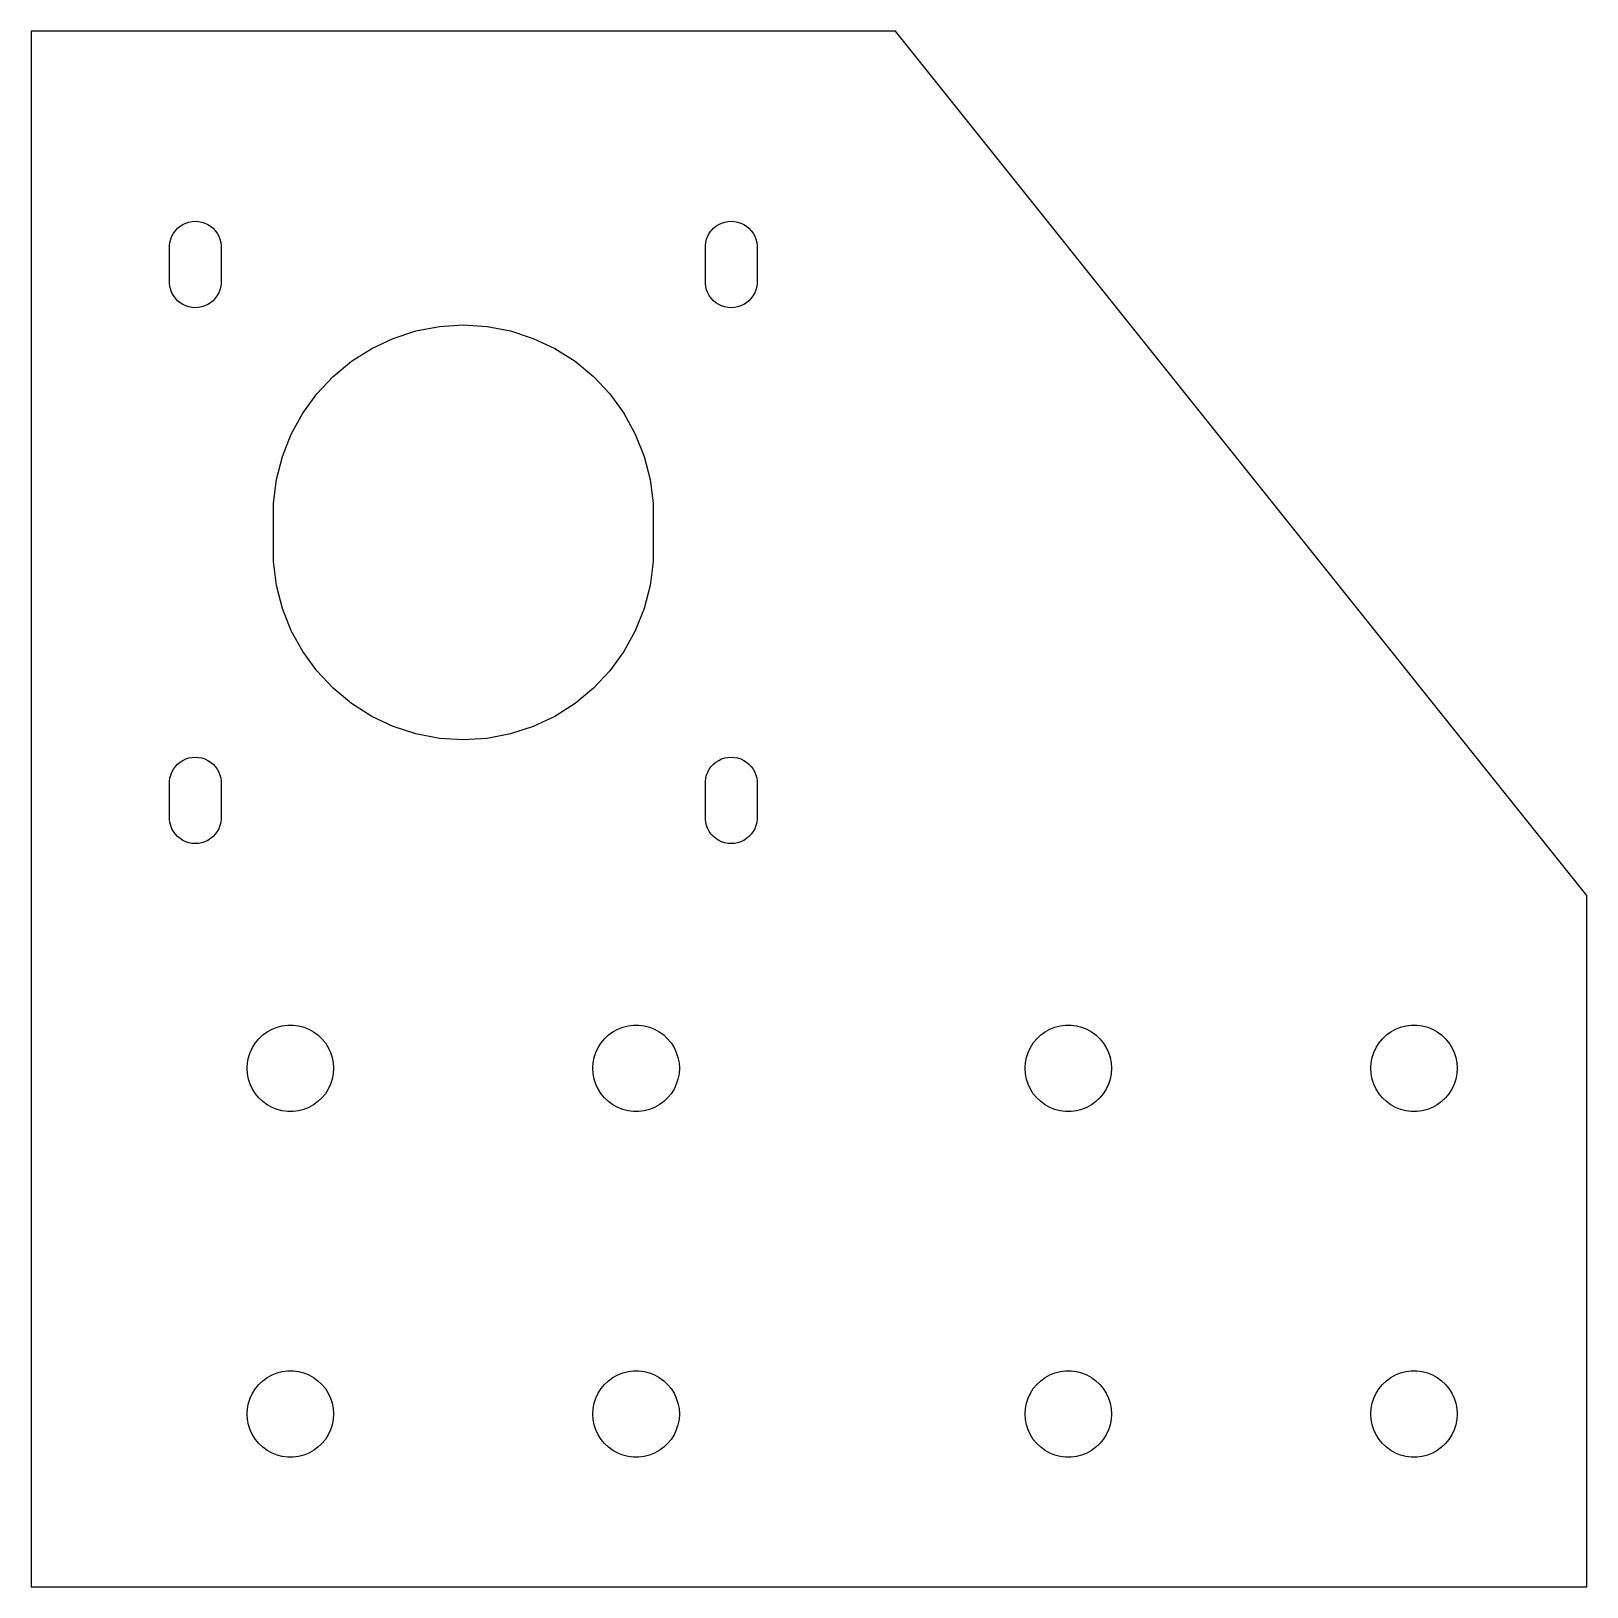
# Model space of a CAD drawing. Header units: metres. Extents: x 0 to 90, y 0 to 90.
import ezdxf

# ---------------------------------------------------------------- set-up
doc = ezdxf.new("R2010")
doc.units = ezdxf.units.M

msp = doc.modelspace()

# ---------------------------------------------------------------- linework, layer by layer
for p, q in [((50, 90), (0, 90)), ((0, 90), (0, 0)), ((90, 40), (50, 90)), ((8.14276, 78.1387), (8.23352, 78.3037)), ((8.23352, 78.3037), (8.34424, 78.4561)), ((8.34424, 78.4561), (8.47319, 78.5934)), ((8.47319, 78.5934), (8.61833, 78.7135)), ((8.61833, 78.7135), (8.77737, 78.8145)), ((8.77737, 78.8145), (8.94781, 78.8947)), ((8.94781, 78.8947), (9.12697, 78.9529)), ((9.12697, 78.9529), (9.31201, 78.9882)), ((9.31201, 78.9882), (9.5, 79)), ((9.5, 79), (9.68799, 78.9882)), ((9.68799, 78.9882), (9.87303, 78.9529)), ((9.87303, 78.9529), (10.0522, 78.8947)), ((10.0522, 78.8947), (10.2226, 78.8145)), ((10.2226, 78.8145), (10.3817, 78.7135)), ((10.3817, 78.7135), (10.5268, 78.5934)), ((10.5268, 78.5934), (10.6558, 78.4561)), ((10.6558, 78.4561), (10.7665, 78.3037)), ((10.7665, 78.3037), (10.8572, 78.1387)), ((39.1428, 78.1387), (39.2335, 78.3037)), ((39.2335, 78.3037), (39.3442, 78.4561)), ((39.3442, 78.4561), (39.4732, 78.5934)), ((39.4732, 78.5934), (39.6183, 78.7135)), ((39.6183, 78.7135), (39.7774, 78.8145)), ((39.7774, 78.8145), (39.9478, 78.8947)), ((39.9478, 78.8947), (40.127, 78.9529)), ((40.127, 78.9529), (40.312, 78.9882)), ((40.312, 78.9882), (40.5, 79)), ((40.5, 79), (40.688, 78.9882)), ((40.688, 78.9882), (40.873, 78.9529)), ((40.873, 78.9529), (41.0522, 78.8947)), ((41.0522, 78.8947), (41.2226, 78.8145)), ((41.2226, 78.8145), (41.3817, 78.7135)), ((41.3817, 78.7135), (41.5268, 78.5934)), ((41.5268, 78.5934), (41.6558, 78.4561)), ((41.6558, 78.4561), (41.7665, 78.3037)), ((41.7665, 78.3037), (41.8572, 78.1387)), ((8.00296, 77.5942), (8.02658, 77.7811)), ((8.00296, 75.4058), (8.00296, 77.5942)), ((8.02658, 77.7811), (8.07343, 77.9635)), ((8.07343, 77.9635), (8.14276, 78.1387)), ((10.8572, 78.1387), (10.9266, 77.9635)), ((10.9266, 77.9635), (10.9734, 77.7811)), ((10.9734, 77.7811), (10.997, 77.5942)), ((10.997, 77.5942), (10.997, 75.4058)), ((39.003, 77.5942), (39.0266, 77.7811)), ((39.003, 75.4058), (39.003, 77.5942)), ((39.0266, 77.7811), (39.0734, 77.9635)), ((39.0734, 77.9635), (39.1428, 78.1387)), ((41.8572, 78.1387), (41.9266, 77.9635)), ((41.9266, 77.9635), (41.9734, 77.7811)), ((41.9734, 77.7811), (41.997, 77.5942)), ((41.997, 77.5942), (41.997, 75.4058)), ((8.02658, 75.2189), (8.00296, 75.4058)), ((8.07343, 75.0365), (8.02658, 75.2189)), ((8.14276, 74.8613), (8.07343, 75.0365)), ((8.23352, 74.6963), (8.14276, 74.8613)), ((10.8572, 74.8613), (10.7665, 74.6963)), ((10.9266, 75.0365), (10.8572, 74.8613)), ((10.9734, 75.2189), (10.9266, 75.0365)), ((10.997, 75.4058), (10.9734, 75.2189)), ((39.0266, 75.2189), (39.003, 75.4058)), ((39.0734, 75.0365), (39.0266, 75.2189)), ((39.1428, 74.8613), (39.0734, 75.0365)), ((39.2335, 74.6963), (39.1428, 74.8613)), ((41.8572, 74.8613), (41.7665, 74.6963)), ((41.9266, 75.0365), (41.8572, 74.8613)), ((41.9734, 75.2189), (41.9266, 75.0365)), ((41.997, 75.4058), (41.9734, 75.2189)), ((8.34424, 74.5439), (8.23352, 74.6963)), ((8.47319, 74.4066), (8.34424, 74.5439)), ((8.61833, 74.2865), (8.47319, 74.4066)), ((8.77737, 74.1855), (8.61833, 74.2865)), ((8.94781, 74.1053), (8.77737, 74.1855)), ((9.12697, 74.0471), (8.94781, 74.1053)), ((9.31201, 74.0118), (9.12697, 74.0471)), ((9.5, 74), (9.31201, 74.0118)), ((9.68799, 74.0118), (9.5, 74)), ((9.87303, 74.0471), (9.68799, 74.0118)), ((10.0522, 74.1053), (9.87303, 74.0471)), ((10.2226, 74.1855), (10.0522, 74.1053)), ((10.3817, 74.2865), (10.2226, 74.1855)), ((10.5268, 74.4066), (10.3817, 74.2865)), ((10.6558, 74.5439), (10.5268, 74.4066)), ((10.7665, 74.6963), (10.6558, 74.5439)), ((39.3442, 74.5439), (39.2335, 74.6963)), ((39.4732, 74.4066), (39.3442, 74.5439)), ((39.6183, 74.2865), (39.4732, 74.4066)), ((39.7774, 74.1855), (39.6183, 74.2865)), ((39.9478, 74.1053), (39.7774, 74.1855)), ((40.127, 74.0471), (39.9478, 74.1053)), ((40.312, 74.0118), (40.127, 74.0471)), ((40.5, 74), (40.312, 74.0118)), ((40.688, 74.0118), (40.5, 74)), ((40.873, 74.0471), (40.688, 74.0118)), ((41.0522, 74.1053), (40.873, 74.0471)), ((41.2226, 74.1855), (41.0522, 74.1053)), ((41.3817, 74.2865), (41.2226, 74.1855)), ((41.5268, 74.4066), (41.3817, 74.2865)), ((41.6558, 74.5439), (41.5268, 74.4066)), ((41.7665, 74.6963), (41.6558, 74.5439)), ((22.2644, 72.6544), (23.6213, 72.9133)), ((23.6213, 72.9133), (25, 73)), ((25, 73), (26.3787, 72.9133)), ((26.3787, 72.9133), (27.7356, 72.6544)), ((19.7007, 71.6394), (20.9506, 72.2275)), ((20.9506, 72.2275), (22.2644, 72.6544)), ((27.7356, 72.6544), (29.0494, 72.2275)), ((29.0494, 72.2275), (30.2993, 71.6394)), ((18.5344, 70.8992), (19.7007, 71.6394)), ((30.2993, 71.6394), (31.4656, 70.8992)), ((17.47, 70.0186), (18.5344, 70.8992)), ((31.4656, 70.8992), (32.53, 70.0186)), ((16.5244, 69.0117), (17.47, 70.0186)), ((32.53, 70.0186), (33.4756, 69.0117)), ((15.7124, 67.8941), (16.5244, 69.0117)), ((33.4756, 69.0117), (34.2876, 67.8941)), ((15.0469, 66.6836), (15.7124, 67.8941)), ((34.2876, 67.8941), (34.9531, 66.6836)), ((14.5384, 65.3992), (15.0469, 66.6836)), ((34.9531, 66.6836), (35.4616, 65.3992)), ((14.1949, 64.0612), (14.5384, 65.3992)), ((35.4616, 65.3992), (35.8051, 64.0612)), ((14.0217, 62.6907), (14.1949, 64.0612)), ((35.8051, 64.0612), (35.9783, 62.6907)), ((14.0217, 59.3093), (14.0217, 62.6907)), ((35.9783, 62.6907), (35.9783, 59.3093)), ((14.1949, 57.9388), (14.0217, 59.3093)), ((35.9783, 59.3093), (35.8051, 57.9388)), ((14.5384, 56.6008), (14.1949, 57.9388)), ((35.8051, 57.9388), (35.4616, 56.6008)), ((15.0469, 55.3164), (14.5384, 56.6008)), ((35.4616, 56.6008), (34.9531, 55.3164)), ((15.7124, 54.1059), (15.0469, 55.3164)), ((34.9531, 55.3164), (34.2876, 54.1059)), ((16.5244, 52.9883), (15.7124, 54.1059)), ((34.2876, 54.1059), (33.4756, 52.9883)), ((17.47, 51.9814), (16.5244, 52.9883)), ((33.4756, 52.9883), (32.53, 51.9814)), ((18.5344, 51.1008), (17.47, 51.9814)), ((32.53, 51.9814), (31.4656, 51.1008)), ((19.7007, 50.3606), (18.5344, 51.1008)), ((31.4656, 51.1008), (30.2993, 50.3606)), ((20.9506, 49.7725), (19.7007, 50.3606)), ((22.2644, 49.3456), (20.9506, 49.7725)), ((29.0494, 49.7725), (27.7356, 49.3456)), ((30.2993, 50.3606), (29.0494, 49.7725)), ((23.6213, 49.0867), (22.2644, 49.3456)), ((25, 49), (23.6213, 49.0867)), ((26.3787, 49.0867), (25, 49)), ((27.7356, 49.3456), (26.3787, 49.0867)), ((8.47319, 47.5934), (8.61833, 47.7135)), ((8.61833, 47.7135), (8.77737, 47.8145)), ((8.77737, 47.8145), (8.94781, 47.8947)), ((8.94781, 47.8947), (9.12697, 47.9529)), ((9.12697, 47.9529), (9.31201, 47.9882)), ((9.31201, 47.9882), (9.5, 48)), ((9.5, 48), (9.68799, 47.9882)), ((9.68799, 47.9882), (9.87303, 47.9529)), ((9.87303, 47.9529), (10.0522, 47.8947)), ((10.0522, 47.8947), (10.2226, 47.8145)), ((10.2226, 47.8145), (10.3817, 47.7135)), ((10.3817, 47.7135), (10.5268, 47.5934)), ((39.4732, 47.5934), (39.6183, 47.7135)), ((39.6183, 47.7135), (39.7774, 47.8145)), ((39.7774, 47.8145), (39.9478, 47.8947)), ((39.9478, 47.8947), (40.127, 47.9529)), ((40.127, 47.9529), (40.312, 47.9882)), ((40.312, 47.9882), (40.5, 48)), ((40.5, 48), (40.688, 47.9882)), ((40.688, 47.9882), (40.873, 47.9529)), ((40.873, 47.9529), (41.0522, 47.8947)), ((41.0522, 47.8947), (41.2226, 47.8145)), ((41.2226, 47.8145), (41.3817, 47.7135)), ((41.3817, 47.7135), (41.5268, 47.5934)), ((8.02658, 46.7811), (8.07343, 46.9635)), ((8.07343, 46.9635), (8.14276, 47.1387)), ((8.14276, 47.1387), (8.23352, 47.3037)), ((8.23352, 47.3037), (8.34424, 47.4561)), ((8.34424, 47.4561), (8.47319, 47.5934)), ((10.5268, 47.5934), (10.6558, 47.4561)), ((10.6558, 47.4561), (10.7665, 47.3037)), ((10.7665, 47.3037), (10.8572, 47.1387)), ((10.8572, 47.1387), (10.9266, 46.9635)), ((10.9266, 46.9635), (10.9734, 46.7811)), ((39.0266, 46.7811), (39.0734, 46.9635)), ((39.0734, 46.9635), (39.1428, 47.1387)), ((39.1428, 47.1387), (39.2335, 47.3037)), ((39.2335, 47.3037), (39.3442, 47.4561)), ((39.3442, 47.4561), (39.4732, 47.5934)), ((41.5268, 47.5934), (41.6558, 47.4561)), ((41.6558, 47.4561), (41.7665, 47.3037)), ((41.7665, 47.3037), (41.8572, 47.1387)), ((41.8572, 47.1387), (41.9266, 46.9635)), ((41.9266, 46.9635), (41.9734, 46.7811)), ((8.00296, 46.5942), (8.02658, 46.7811)), ((8.00296, 44.4058), (8.00296, 46.5942)), ((10.9734, 46.7811), (10.997, 46.5942)), ((10.997, 46.5942), (10.997, 44.4058)), ((39.003, 46.5942), (39.0266, 46.7811)), ((39.003, 44.4058), (39.003, 46.5942)), ((41.9734, 46.7811), (41.997, 46.5942)), ((41.997, 46.5942), (41.997, 44.4058)), ((8.02658, 44.2189), (8.00296, 44.4058)), ((8.07343, 44.0365), (8.02658, 44.2189)), ((10.9734, 44.2189), (10.9266, 44.0365)), ((10.997, 44.4058), (10.9734, 44.2189)), ((39.0266, 44.2189), (39.003, 44.4058)), ((39.0734, 44.0365), (39.0266, 44.2189)), ((41.9734, 44.2189), (41.9266, 44.0365)), ((41.997, 44.4058), (41.9734, 44.2189)), ((8.14276, 43.8613), (8.07343, 44.0365)), ((8.23352, 43.6963), (8.14276, 43.8613)), ((8.34424, 43.5439), (8.23352, 43.6963)), ((8.47319, 43.4066), (8.34424, 43.5439)), ((8.61833, 43.2865), (8.47319, 43.4066)), ((8.77737, 43.1855), (8.61833, 43.2865)), ((10.3817, 43.2865), (10.2226, 43.1855)), ((10.5268, 43.4066), (10.3817, 43.2865)), ((10.6558, 43.5439), (10.5268, 43.4066)), ((10.7665, 43.6963), (10.6558, 43.5439)), ((10.8572, 43.8613), (10.7665, 43.6963)), ((10.9266, 44.0365), (10.8572, 43.8613)), ((39.1428, 43.8613), (39.0734, 44.0365)), ((39.2335, 43.6963), (39.1428, 43.8613)), ((39.3442, 43.5439), (39.2335, 43.6963)), ((39.4732, 43.4066), (39.3442, 43.5439)), ((39.6183, 43.2865), (39.4732, 43.4066)), ((39.7774, 43.1855), (39.6183, 43.2865)), ((41.3817, 43.2865), (41.2226, 43.1855)), ((41.5268, 43.4066), (41.3817, 43.2865)), ((41.6558, 43.5439), (41.5268, 43.4066)), ((41.7665, 43.6963), (41.6558, 43.5439)), ((41.8572, 43.8613), (41.7665, 43.6963)), ((41.9266, 44.0365), (41.8572, 43.8613)), ((8.94781, 43.1053), (8.77737, 43.1855)), ((9.12697, 43.0471), (8.94781, 43.1053)), ((9.31201, 43.0118), (9.12697, 43.0471)), ((9.5, 43), (9.31201, 43.0118)), ((9.68799, 43.0118), (9.5, 43)), ((9.87303, 43.0471), (9.68799, 43.0118)), ((10.0522, 43.1053), (9.87303, 43.0471)), ((10.2226, 43.1855), (10.0522, 43.1053)), ((39.9478, 43.1053), (39.7774, 43.1855)), ((40.127, 43.0471), (39.9478, 43.1053)), ((40.312, 43.0118), (40.127, 43.0471)), ((40.5, 43), (40.312, 43.0118)), ((40.688, 43.0118), (40.5, 43)), ((40.873, 43.0471), (40.688, 43.0118)), ((41.0522, 43.1053), (40.873, 43.0471)), ((41.2226, 43.1855), (41.0522, 43.1053)), ((90, 0), (90, 40)), ((14.2275, 32.3776), (14.5316, 32.4557)), ((14.5316, 32.4557), (14.843, 32.4951)), ((14.843, 32.4951), (15.157, 32.4951)), ((15.157, 32.4951), (15.4685, 32.4557)), ((15.4685, 32.4557), (15.7726, 32.3776)), ((34.2274, 32.3776), (34.5315, 32.4557)), ((34.5315, 32.4557), (34.843, 32.4951)), ((34.843, 32.4951), (35.157, 32.4951)), ((35.157, 32.4951), (35.4684, 32.4557)), ((35.4684, 32.4557), (35.7725, 32.3776)), ((59.2275, 32.3776), (59.5316, 32.4557)), ((59.5316, 32.4557), (59.843, 32.4951)), ((59.843, 32.4951), (60.157, 32.4951)), ((60.157, 32.4951), (60.4685, 32.4557)), ((60.4685, 32.4557), (60.7726, 32.3776)), ((79.2274, 32.3776), (79.5315, 32.4557)), ((79.5315, 32.4557), (79.843, 32.4951)), ((79.843, 32.4951), (80.157, 32.4951)), ((80.157, 32.4951), (80.4684, 32.4557)), ((80.4684, 32.4557), (80.7725, 32.3776)), ((12.9775, 31.4695), (13.1776, 31.7114)), ((13.1776, 31.7114), (13.4064, 31.9263)), ((13.4064, 31.9263), (13.6604, 32.1108)), ((13.6604, 32.1108), (13.9356, 32.2621)), ((13.9356, 32.2621), (14.2275, 32.3776)), ((15.7726, 32.3776), (16.0645, 32.2621)), ((16.0645, 32.2621), (16.3396, 32.1108)), ((16.3396, 32.1108), (16.5936, 31.9263)), ((16.5936, 31.9263), (16.8224, 31.7114)), ((16.8224, 31.7114), (17.0226, 31.4695)), ((32.9774, 31.4695), (33.1776, 31.7114)), ((33.1776, 31.7114), (33.4064, 31.9263)), ((33.4064, 31.9263), (33.6604, 32.1108)), ((33.6604, 32.1108), (33.9355, 32.2621)), ((33.9355, 32.2621), (34.2274, 32.3776)), ((35.7725, 32.3776), (36.0644, 32.2621)), ((36.0644, 32.2621), (36.3396, 32.1108)), ((36.3396, 32.1108), (36.5936, 31.9263)), ((36.5936, 31.9263), (36.8224, 31.7114)), ((36.8224, 31.7114), (37.0225, 31.4695)), ((57.9775, 31.4695), (58.1776, 31.7114)), ((58.1776, 31.7114), (58.4064, 31.9263)), ((58.4064, 31.9263), (58.6604, 32.1108)), ((58.6604, 32.1108), (58.9356, 32.2621)), ((58.9356, 32.2621), (59.2275, 32.3776)), ((60.7726, 32.3776), (61.0645, 32.2621)), ((61.0645, 32.2621), (61.3396, 32.1108)), ((61.3396, 32.1108), (61.5936, 31.9263)), ((61.5936, 31.9263), (61.8224, 31.7114)), ((61.8224, 31.7114), (62.0226, 31.4695)), ((77.9774, 31.4695), (78.1776, 31.7114)), ((78.1776, 31.7114), (78.4064, 31.9263)), ((78.4064, 31.9263), (78.6604, 32.1108)), ((78.6604, 32.1108), (78.9355, 32.2621)), ((78.9355, 32.2621), (79.2274, 32.3776)), ((80.7725, 32.3776), (81.0644, 32.2621)), ((81.0644, 32.2621), (81.3396, 32.1108)), ((81.3396, 32.1108), (81.5936, 31.9263)), ((81.5936, 31.9263), (81.8224, 31.7114)), ((81.8224, 31.7114), (82.0225, 31.4695)), ((12.5197, 30.3133), (12.5786, 30.6217)), ((12.5786, 30.6217), (12.6756, 30.9203)), ((12.6756, 30.9203), (12.8092, 31.2044)), ((12.8092, 31.2044), (12.9775, 31.4695)), ((17.0226, 31.4695), (17.1908, 31.2044)), ((17.1908, 31.2044), (17.3244, 30.9203)), ((17.3244, 30.9203), (17.4215, 30.6217)), ((17.4215, 30.6217), (17.4803, 30.3133)), ((32.5197, 30.3133), (32.5785, 30.6217)), ((32.5785, 30.6217), (32.6756, 30.9203)), ((32.6756, 30.9203), (32.8092, 31.2044)), ((32.8092, 31.2044), (32.9774, 31.4695)), ((37.0225, 31.4695), (37.1908, 31.2044)), ((37.1908, 31.2044), (37.3244, 30.9203)), ((37.3244, 30.9203), (37.4214, 30.6217)), ((37.4214, 30.6217), (37.4803, 30.3133)), ((57.5197, 30.3133), (57.5786, 30.6217)), ((57.5786, 30.6217), (57.6756, 30.9203)), ((57.6756, 30.9203), (57.8092, 31.2044)), ((57.8092, 31.2044), (57.9775, 31.4695)), ((62.0226, 31.4695), (62.1908, 31.2044)), ((62.1908, 31.2044), (62.3244, 30.9203)), ((62.3244, 30.9203), (62.4215, 30.6217)), ((62.4215, 30.6217), (62.4803, 30.3133)), ((77.5197, 30.3133), (77.5785, 30.6217)), ((77.5785, 30.6217), (77.6756, 30.9203)), ((77.6756, 30.9203), (77.8092, 31.2044)), ((77.8092, 31.2044), (77.9774, 31.4695)), ((82.0225, 31.4695), (82.1908, 31.2044)), ((82.1908, 31.2044), (82.3244, 30.9203)), ((82.3244, 30.9203), (82.4214, 30.6217)), ((82.4214, 30.6217), (82.4803, 30.3133)), ((12.5, 30), (12.5197, 30.3133)), ((12.5197, 29.6867), (12.5, 30)), ((17.4803, 30.3133), (17.5, 30)), ((17.5, 30), (17.4803, 29.6867)), ((32.5, 30), (32.5197, 30.3133)), ((32.5197, 29.6867), (32.5, 30)), ((37.4803, 30.3133), (37.5, 30)), ((37.5, 30), (37.4803, 29.6867)), ((57.5, 30), (57.5197, 30.3133)), ((57.5197, 29.6867), (57.5, 30)), ((62.4803, 30.3133), (62.5, 30)), ((62.5, 30), (62.4803, 29.6867)), ((77.5, 30), (77.5197, 30.3133)), ((77.5197, 29.6867), (77.5, 30)), ((82.4803, 30.3133), (82.5, 30)), ((82.5, 30), (82.4803, 29.6867)), ((12.5786, 29.3783), (12.5197, 29.6867)), ((12.6756, 29.0797), (12.5786, 29.3783)), ((12.8092, 28.7956), (12.6756, 29.0797)), ((17.3244, 29.0797), (17.1908, 28.7956)), ((17.4215, 29.3783), (17.3244, 29.0797)), ((17.4803, 29.6867), (17.4215, 29.3783)), ((32.5785, 29.3783), (32.5197, 29.6867)), ((32.6756, 29.0797), (32.5785, 29.3783)), ((32.8092, 28.7956), (32.6756, 29.0797)), ((37.3244, 29.0797), (37.1908, 28.7956)), ((37.4214, 29.3783), (37.3244, 29.0797)), ((37.4803, 29.6867), (37.4214, 29.3783)), ((57.5786, 29.3783), (57.5197, 29.6867)), ((57.6756, 29.0797), (57.5786, 29.3783)), ((57.8092, 28.7956), (57.6756, 29.0797)), ((62.3244, 29.0797), (62.1908, 28.7956)), ((62.4215, 29.3783), (62.3244, 29.0797)), ((62.4803, 29.6867), (62.4215, 29.3783)), ((77.5785, 29.3783), (77.5197, 29.6867)), ((77.6756, 29.0797), (77.5785, 29.3783)), ((77.8092, 28.7956), (77.6756, 29.0797)), ((82.3244, 29.0797), (82.1908, 28.7956)), ((82.4214, 29.3783), (82.3244, 29.0797)), ((82.4803, 29.6867), (82.4214, 29.3783)), ((12.9775, 28.5305), (12.8092, 28.7956)), ((13.1776, 28.2886), (12.9775, 28.5305)), ((13.4064, 28.0737), (13.1776, 28.2886)), ((13.6604, 27.8892), (13.4064, 28.0737)), ((16.5936, 28.0737), (16.3396, 27.8892)), ((16.8224, 28.2886), (16.5936, 28.0737)), ((17.0226, 28.5305), (16.8224, 28.2886)), ((17.1908, 28.7956), (17.0226, 28.5305)), ((32.9774, 28.5305), (32.8092, 28.7956)), ((33.1776, 28.2886), (32.9774, 28.5305)), ((33.4064, 28.0737), (33.1776, 28.2886)), ((33.6604, 27.8892), (33.4064, 28.0737)), ((36.5936, 28.0737), (36.3396, 27.8892)), ((36.8224, 28.2886), (36.5936, 28.0737)), ((37.0225, 28.5305), (36.8224, 28.2886)), ((37.1908, 28.7956), (37.0225, 28.5305)), ((57.9775, 28.5305), (57.8092, 28.7956)), ((58.1776, 28.2886), (57.9775, 28.5305)), ((58.4064, 28.0737), (58.1776, 28.2886)), ((58.6604, 27.8892), (58.4064, 28.0737)), ((61.5936, 28.0737), (61.3396, 27.8892)), ((61.8224, 28.2886), (61.5936, 28.0737)), ((62.0226, 28.5305), (61.8224, 28.2886)), ((62.1908, 28.7956), (62.0226, 28.5305)), ((77.9774, 28.5305), (77.8092, 28.7956)), ((78.1776, 28.2886), (77.9774, 28.5305)), ((78.4064, 28.0737), (78.1776, 28.2886)), ((78.6604, 27.8892), (78.4064, 28.0737)), ((81.5936, 28.0737), (81.3396, 27.8892)), ((81.8224, 28.2886), (81.5936, 28.0737)), ((82.0225, 28.5305), (81.8224, 28.2886)), ((82.1908, 28.7956), (82.0225, 28.5305)), ((13.9356, 27.7379), (13.6604, 27.8892)), ((14.2275, 27.6223), (13.9356, 27.7379)), ((14.5316, 27.5443), (14.2275, 27.6223)), ((14.843, 27.5049), (14.5316, 27.5443)), ((15.157, 27.5049), (14.843, 27.5049)), ((15.4685, 27.5443), (15.157, 27.5049)), ((15.7726, 27.6223), (15.4685, 27.5443)), ((16.0645, 27.7379), (15.7726, 27.6223)), ((16.3396, 27.8892), (16.0645, 27.7379)), ((33.9355, 27.7379), (33.6604, 27.8892)), ((34.2274, 27.6223), (33.9355, 27.7379)), ((34.5315, 27.5443), (34.2274, 27.6223)), ((34.843, 27.5049), (34.5315, 27.5443)), ((35.157, 27.5049), (34.843, 27.5049)), ((35.4684, 27.5443), (35.157, 27.5049)), ((35.7725, 27.6223), (35.4684, 27.5443)), ((36.0644, 27.7379), (35.7725, 27.6223)), ((36.3396, 27.8892), (36.0644, 27.7379)), ((58.9356, 27.7379), (58.6604, 27.8892)), ((59.2275, 27.6223), (58.9356, 27.7379)), ((59.5316, 27.5443), (59.2275, 27.6223)), ((59.843, 27.5049), (59.5316, 27.5443)), ((60.157, 27.5049), (59.843, 27.5049)), ((60.4685, 27.5443), (60.157, 27.5049)), ((60.7726, 27.6223), (60.4685, 27.5443)), ((61.0645, 27.7379), (60.7726, 27.6223)), ((61.3396, 27.8892), (61.0645, 27.7379)), ((78.9355, 27.7379), (78.6604, 27.8892)), ((79.2274, 27.6223), (78.9355, 27.7379)), ((79.5315, 27.5443), (79.2274, 27.6223)), ((79.843, 27.5049), (79.5315, 27.5443)), ((80.157, 27.5049), (79.843, 27.5049)), ((80.4684, 27.5443), (80.157, 27.5049)), ((80.7725, 27.6223), (80.4684, 27.5443)), ((81.0644, 27.7379), (80.7725, 27.6223)), ((81.3396, 27.8892), (81.0644, 27.7379)), ((12.9775, 11.4695), (13.1776, 11.7114)), ((13.1776, 11.7114), (13.4064, 11.9263)), ((13.4064, 11.9263), (13.6604, 12.1108)), ((13.6604, 12.1108), (13.9356, 12.2621)), ((13.9356, 12.2621), (14.2275, 12.3777)), ((14.2275, 12.3777), (14.5316, 12.4557)), ((14.5316, 12.4557), (14.843, 12.4951)), ((14.843, 12.4951), (15.157, 12.4951)), ((15.157, 12.4951), (15.4685, 12.4557)), ((15.4685, 12.4557), (15.7726, 12.3777)), ((15.7726, 12.3777), (16.0645, 12.2621)), ((16.0645, 12.2621), (16.3396, 12.1108)), ((16.3396, 12.1108), (16.5936, 11.9263)), ((16.5936, 11.9263), (16.8224, 11.7114)), ((16.8224, 11.7114), (17.0226, 11.4695)), ((32.9774, 11.4695), (33.1776, 11.7114)), ((33.1776, 11.7114), (33.4064, 11.9263)), ((33.4064, 11.9263), (33.6604, 12.1108)), ((33.6604, 12.1108), (33.9355, 12.2621)), ((33.9355, 12.2621), (34.2274, 12.3777)), ((34.2274, 12.3777), (34.5315, 12.4557)), ((34.5315, 12.4557), (34.843, 12.4951)), ((34.843, 12.4951), (35.157, 12.4951)), ((35.157, 12.4951), (35.4684, 12.4557)), ((35.4684, 12.4557), (35.7725, 12.3777)), ((35.7725, 12.3777), (36.0644, 12.2621)), ((36.0644, 12.2621), (36.3396, 12.1108)), ((36.3396, 12.1108), (36.5936, 11.9263)), ((36.5936, 11.9263), (36.8224, 11.7114)), ((36.8224, 11.7114), (37.0225, 11.4695)), ((57.9775, 11.4695), (58.1776, 11.7114)), ((58.1776, 11.7114), (58.4064, 11.9263)), ((58.4064, 11.9263), (58.6604, 12.1108)), ((58.6604, 12.1108), (58.9356, 12.2621)), ((58.9356, 12.2621), (59.2275, 12.3777)), ((59.2275, 12.3777), (59.5316, 12.4557)), ((59.5316, 12.4557), (59.843, 12.4951)), ((59.843, 12.4951), (60.157, 12.4951)), ((60.157, 12.4951), (60.4685, 12.4557)), ((60.4685, 12.4557), (60.7726, 12.3777)), ((60.7726, 12.3777), (61.0645, 12.2621)), ((61.0645, 12.2621), (61.3396, 12.1108)), ((61.3396, 12.1108), (61.5936, 11.9263)), ((61.5936, 11.9263), (61.8224, 11.7114)), ((61.8224, 11.7114), (62.0226, 11.4695)), ((77.9774, 11.4695), (78.1776, 11.7114)), ((78.1776, 11.7114), (78.4064, 11.9263)), ((78.4064, 11.9263), (78.6604, 12.1108)), ((78.6604, 12.1108), (78.9355, 12.2621)), ((78.9355, 12.2621), (79.2274, 12.3777)), ((79.2274, 12.3777), (79.5315, 12.4557)), ((79.5315, 12.4557), (79.843, 12.4951)), ((79.843, 12.4951), (80.157, 12.4951)), ((80.157, 12.4951), (80.4684, 12.4557)), ((80.4684, 12.4557), (80.7725, 12.3777)), ((80.7725, 12.3777), (81.0644, 12.2621)), ((81.0644, 12.2621), (81.3396, 12.1108)), ((81.3396, 12.1108), (81.5936, 11.9263)), ((81.5936, 11.9263), (81.8224, 11.7114)), ((81.8224, 11.7114), (82.0225, 11.4695)), ((12.5786, 10.6217), (12.6756, 10.9203)), ((12.6756, 10.9203), (12.8092, 11.2044)), ((12.8092, 11.2044), (12.9775, 11.4695)), ((17.0226, 11.4695), (17.1908, 11.2044)), ((17.1908, 11.2044), (17.3244, 10.9203)), ((17.3244, 10.9203), (17.4215, 10.6217)), ((32.5785, 10.6217), (32.6756, 10.9203)), ((32.6756, 10.9203), (32.8092, 11.2044)), ((32.8092, 11.2044), (32.9774, 11.4695)), ((37.0225, 11.4695), (37.1908, 11.2044)), ((37.1908, 11.2044), (37.3244, 10.9203)), ((37.3244, 10.9203), (37.4214, 10.6217)), ((57.5786, 10.6217), (57.6756, 10.9203)), ((57.6756, 10.9203), (57.8092, 11.2044)), ((57.8092, 11.2044), (57.9775, 11.4695)), ((62.0226, 11.4695), (62.1908, 11.2044)), ((62.1908, 11.2044), (62.3244, 10.9203)), ((62.3244, 10.9203), (62.4215, 10.6217)), ((77.5785, 10.6217), (77.6756, 10.9203)), ((77.6756, 10.9203), (77.8092, 11.2044)), ((77.8092, 11.2044), (77.9774, 11.4695)), ((82.0225, 11.4695), (82.1908, 11.2044)), ((82.1908, 11.2044), (82.3244, 10.9203)), ((82.3244, 10.9203), (82.4214, 10.6217)), ((12.5, 10), (12.5197, 10.3133)), ((12.5197, 9.68668), (12.5, 10)), ((12.5197, 10.3133), (12.5786, 10.6217)), ((17.4215, 10.6217), (17.4803, 10.3133)), ((17.4803, 10.3133), (17.5, 10)), ((17.5, 10), (17.4803, 9.68668)), ((32.5, 10), (32.5197, 10.3133)), ((32.5197, 9.68668), (32.5, 10)), ((32.5197, 10.3133), (32.5785, 10.6217)), ((37.4214, 10.6217), (37.4803, 10.3133)), ((37.4803, 10.3133), (37.5, 10)), ((37.5, 10), (37.4803, 9.68668)), ((57.5, 10), (57.5197, 10.3133)), ((57.5197, 9.68668), (57.5, 10)), ((57.5197, 10.3133), (57.5786, 10.6217)), ((62.4215, 10.6217), (62.4803, 10.3133)), ((62.4803, 10.3133), (62.5, 10)), ((62.5, 10), (62.4803, 9.68668)), ((77.5, 10), (77.5197, 10.3133)), ((77.5197, 9.68668), (77.5, 10)), ((77.5197, 10.3133), (77.5785, 10.6217)), ((82.4214, 10.6217), (82.4803, 10.3133)), ((82.4803, 10.3133), (82.5, 10)), ((82.5, 10), (82.4803, 9.68668)), ((12.5786, 9.37828), (12.5197, 9.68668)), ((12.6756, 9.0797), (12.5786, 9.37828)), ((12.8092, 8.79562), (12.6756, 9.0797)), ((17.3244, 9.0797), (17.1908, 8.79562)), ((17.4215, 9.37828), (17.3244, 9.0797)), ((17.4803, 9.68668), (17.4215, 9.37828)), ((32.5785, 9.37828), (32.5197, 9.68668)), ((32.6756, 9.0797), (32.5785, 9.37828)), ((32.8092, 8.79562), (32.6756, 9.0797)), ((37.3244, 9.0797), (37.1908, 8.79562)), ((37.4214, 9.37828), (37.3244, 9.0797)), ((37.4803, 9.68668), (37.4214, 9.37828)), ((57.5786, 9.37828), (57.5197, 9.68668)), ((57.6756, 9.0797), (57.5786, 9.37828)), ((57.8092, 8.79562), (57.6756, 9.0797)), ((62.3244, 9.0797), (62.1908, 8.79562)), ((62.4215, 9.37828), (62.3244, 9.0797)), ((62.4803, 9.68668), (62.4215, 9.37828)), ((77.5785, 9.37828), (77.5197, 9.68668)), ((77.6756, 9.0797), (77.5785, 9.37828)), ((77.8092, 8.79562), (77.6756, 9.0797)), ((82.3244, 9.0797), (82.1908, 8.79562)), ((82.4214, 9.37828), (82.3244, 9.0797)), ((82.4803, 9.68668), (82.4214, 9.37828)), ((12.9775, 8.53055), (12.8092, 8.79562)), ((13.1776, 8.28864), (12.9775, 8.53055)), ((13.4064, 8.07373), (13.1776, 8.28864)), ((16.8224, 8.28864), (16.5936, 8.07373)), ((17.0226, 8.53055), (16.8224, 8.28864)), ((17.1908, 8.79562), (17.0226, 8.53055)), ((32.9774, 8.53055), (32.8092, 8.79562)), ((33.1776, 8.28864), (32.9774, 8.53055)), ((33.4064, 8.07373), (33.1776, 8.28864)), ((36.8224, 8.28864), (36.5936, 8.07373)), ((37.0225, 8.53055), (36.8224, 8.28864)), ((37.1908, 8.79562), (37.0225, 8.53055)), ((57.9775, 8.53055), (57.8092, 8.79562)), ((58.1776, 8.28864), (57.9775, 8.53055)), ((58.4064, 8.07373), (58.1776, 8.28864)), ((61.8224, 8.28864), (61.5936, 8.07373)), ((62.0226, 8.53055), (61.8224, 8.28864)), ((62.1908, 8.79562), (62.0226, 8.53055)), ((77.9774, 8.53055), (77.8092, 8.79562)), ((78.1776, 8.28864), (77.9774, 8.53055)), ((78.4064, 8.07373), (78.1776, 8.28864)), ((81.8224, 8.28864), (81.5936, 8.07373)), ((82.0225, 8.53055), (81.8224, 8.28864)), ((82.1908, 8.79562), (82.0225, 8.53055)), ((13.6604, 7.88919), (13.4064, 8.07373)), ((13.9356, 7.73795), (13.6604, 7.88919)), ((14.2275, 7.62236), (13.9356, 7.73795)), ((14.5316, 7.5443), (14.2275, 7.62236)), ((14.843, 7.50494), (14.5316, 7.5443)), ((15.157, 7.50494), (14.843, 7.50494)), ((15.4685, 7.5443), (15.157, 7.50494)), ((15.7726, 7.62236), (15.4685, 7.5443)), ((16.0645, 7.73795), (15.7726, 7.62236)), ((16.3396, 7.88919), (16.0645, 7.73795)), ((16.5936, 8.07373), (16.3396, 7.88919)), ((33.6604, 7.88919), (33.4064, 8.07373)), ((33.9355, 7.73795), (33.6604, 7.88919)), ((34.2274, 7.62236), (33.9355, 7.73795)), ((34.5315, 7.5443), (34.2274, 7.62236)), ((34.843, 7.50494), (34.5315, 7.5443)), ((35.157, 7.50494), (34.843, 7.50494)), ((35.4684, 7.5443), (35.157, 7.50494)), ((35.7725, 7.62236), (35.4684, 7.5443)), ((36.0644, 7.73795), (35.7725, 7.62236)), ((36.3396, 7.88919), (36.0644, 7.73795)), ((36.5936, 8.07373), (36.3396, 7.88919)), ((58.6604, 7.88919), (58.4064, 8.07373)), ((58.9356, 7.73795), (58.6604, 7.88919)), ((59.2275, 7.62236), (58.9356, 7.73795)), ((59.5316, 7.5443), (59.2275, 7.62236)), ((59.843, 7.50494), (59.5316, 7.5443)), ((60.157, 7.50494), (59.843, 7.50494)), ((60.4685, 7.5443), (60.157, 7.50494)), ((60.7726, 7.62236), (60.4685, 7.5443)), ((61.0645, 7.73795), (60.7726, 7.62236)), ((61.3396, 7.88919), (61.0645, 7.73795)), ((61.5936, 8.07373), (61.3396, 7.88919)), ((78.6604, 7.88919), (78.4064, 8.07373)), ((78.9355, 7.73795), (78.6604, 7.88919)), ((79.2274, 7.62236), (78.9355, 7.73795)), ((79.5315, 7.5443), (79.2274, 7.62236)), ((79.843, 7.50494), (79.5315, 7.5443)), ((80.157, 7.50494), (79.843, 7.50494)), ((80.4684, 7.5443), (80.157, 7.50494)), ((80.7725, 7.62236), (80.4684, 7.5443)), ((81.0644, 7.73795), (80.7725, 7.62236)), ((81.3396, 7.88919), (81.0644, 7.73795)), ((81.5936, 8.07373), (81.3396, 7.88919)), ((0, 0), (90, 0))]:
    msp.add_line(p, q)

doc.saveas('drawing.dxf')
